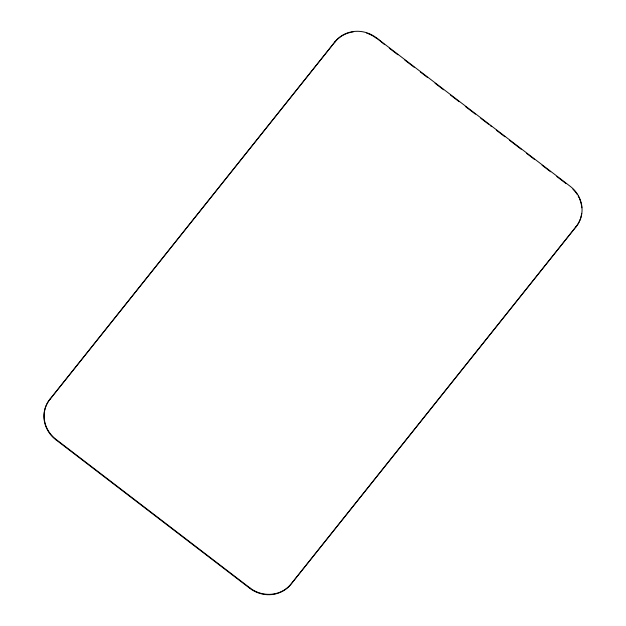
<?xml version="1.0" encoding="UTF-8"?>
<svg xmlns="http://www.w3.org/2000/svg" width="626" height="626" viewBox="0 0 626 626"><rect width="100%" height="100%" fill="white"/><g stroke="black" fill="none" stroke-linecap="round" stroke-linejoin="round"><path stroke-width="0.94" d="M49.767 399.529L335.066 41.723A29.837 28.17 28 0 1 376.312 37.763L570.192 186.29A29.837 28.17 28 0 1 576.233 226.471L290.933 584.277A29.837 28.17 28 0 1 249.688 588.237L55.808 439.71A29.837 28.17 28 0 1 49.767 399.529L335.066 41.723M55.808 439.71L55.996 439.366A29.837 28.17 28 0 1 49.947 399.185M384.654 44.649L376.312 37.763M249.688 588.237L249.876 587.884A29.837 28.17 28 0 0 291.121 583.933L576.233 226.471M389.309 48.21L397.839 54.744M404.819 60.096L414.122 67.225M420.328 71.974L427.308 77.327M435.062 83.266L443.599 89.8M450.579 95.144L459.108 101.678M465.314 106.436L475.392 114.159M480.823 118.314L488.577 124.253M490.127 125.443L491.676 126.632M496.332 130.2L504.861 136.734M509.517 140.294L521.145 149.207M526.576 153.37L534.33 159.309M542.085 165.248L550.622 171.782M556.819 176.54L566.131 183.668M55.996 439.366L249.876 587.884M581.679 213.356A29.837 28.17 28 0 1 576.053 226.815M572.939 189.193A29.837 28.17 28 0 1 577.211 194.428M578.197 196.079A29.837 28.17 28 0 1 579.073 197.785M579.473 198.645A29.837 28.17 28 0 1 580.482 201.314M580.764 202.221A29.837 28.17 28 0 1 581.789 207.769M334.879 42.067A29.837 28.17 28 0 1 350.482 32.38M351.413 32.176A29.837 28.17 28 0 1 353.299 31.871M366.672 33.147A29.837 28.17 28 0 1 372.893 35.94M373.722 36.441A29.837 28.17 28 0 1 376.124 38.116"/></g></svg>
